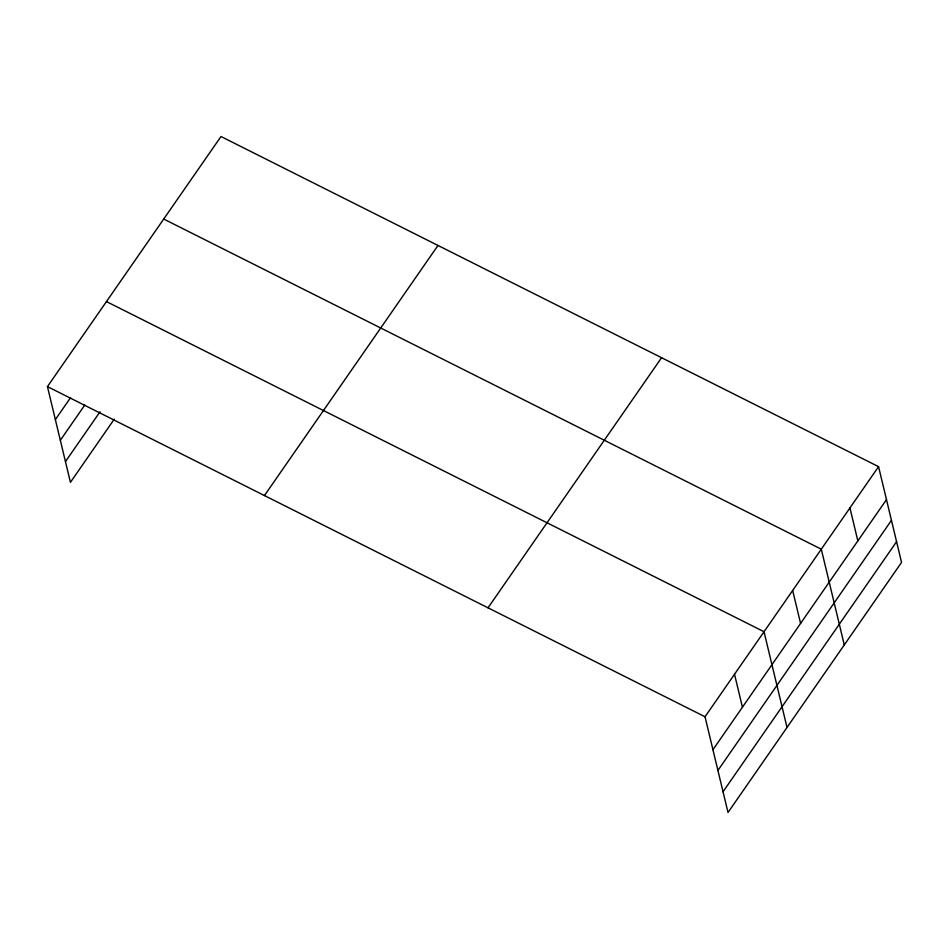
<?xml version="1.0" encoding="UTF-8"?>
<svg xmlns="http://www.w3.org/2000/svg" width="949" height="949" viewBox="0 0 949 949"><rect width="100%" height="100%" fill="white"/><g stroke="black" fill="none" stroke-linecap="round" stroke-linejoin="round"><path stroke-width="1.42" d="M114.26 419.161L70.428 482.341L47.45 386.611L220.987 136.514L878.572 466.659L901.55 562.389L728.013 812.486L705.024 716.768L878.572 466.659M55.362 419.577L70.534 397.702M60.333 440.289L84.781 405.057M65.457 461.617L100.013 411.819M264.451 495.568L437.987 245.459M488.023 607.811L661.572 357.714M712.936 749.722L886.485 499.625M717.919 770.434L891.455 520.337M723.031 791.774L896.58 541.677M163.726 219.053L821.3 549.198L844.278 644.917M106.454 301.58L764.028 631.726L787.018 727.456M47.45 386.611L705.024 716.768M849.936 507.929L857.849 540.883M792.664 590.468L800.576 623.422M734.526 674.253L742.438 707.207"/></g></svg>
